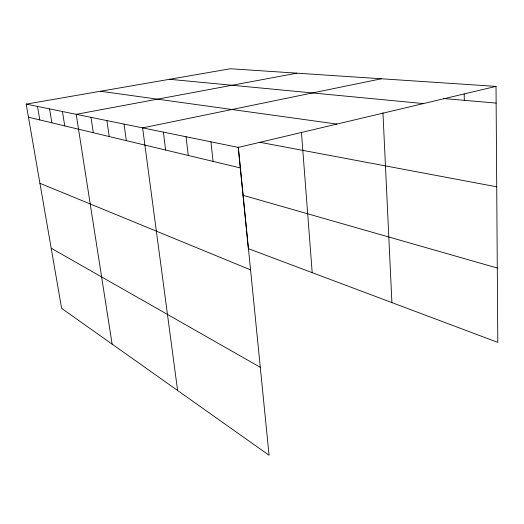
<?xml version="1.0" encoding="UTF-8"?>
<svg xmlns="http://www.w3.org/2000/svg" width="524" height="524" viewBox="0 0 524 524"><rect width="100%" height="100%" fill="white"/><g stroke="black" fill="none" stroke-linecap="round" stroke-linejoin="round"><path stroke-width="0.79" d="M238.348 147.421L269.067 455.251L61.616 308.361L26.2 104.125L238.348 147.421L496.018 86.388L497.8 342.382L248.343 248.645L238.191 146.93M381.348 78.777L142.6 127.882L177.603 390.491M296.898 73.163L76.209 114.33L112.116 344.117M26.2 104.125L230.39 68.749L496.018 86.388M443.605 98.538L496.136 103.09M169.573 79.288L423.497 103.569M100.49 91.255L336.899 124.077M259.531 142.233L496.719 186.813M28.466 117.212L240.398 167.935M243.018 195.295L497.283 268.026M39.929 183.302L250.57 269.86M51.188 248.225L260.29 367.285M37.512 106.431L39.798 119.924M49.564 108.894L51.863 122.812M62.435 111.52L64.747 125.898M90.993 117.35L93.318 132.736M106.896 120.592L109.215 136.541M124.044 124.096L126.356 140.642M163.377 132.12L165.636 150.041M186.066 136.751L188.273 155.464M210.943 141.827L213.085 161.399M301.438 132.421L312.193 272.637M382.952 112.811L391.906 302.59M464.192 93.907L464.31 100.333"/></g></svg>
